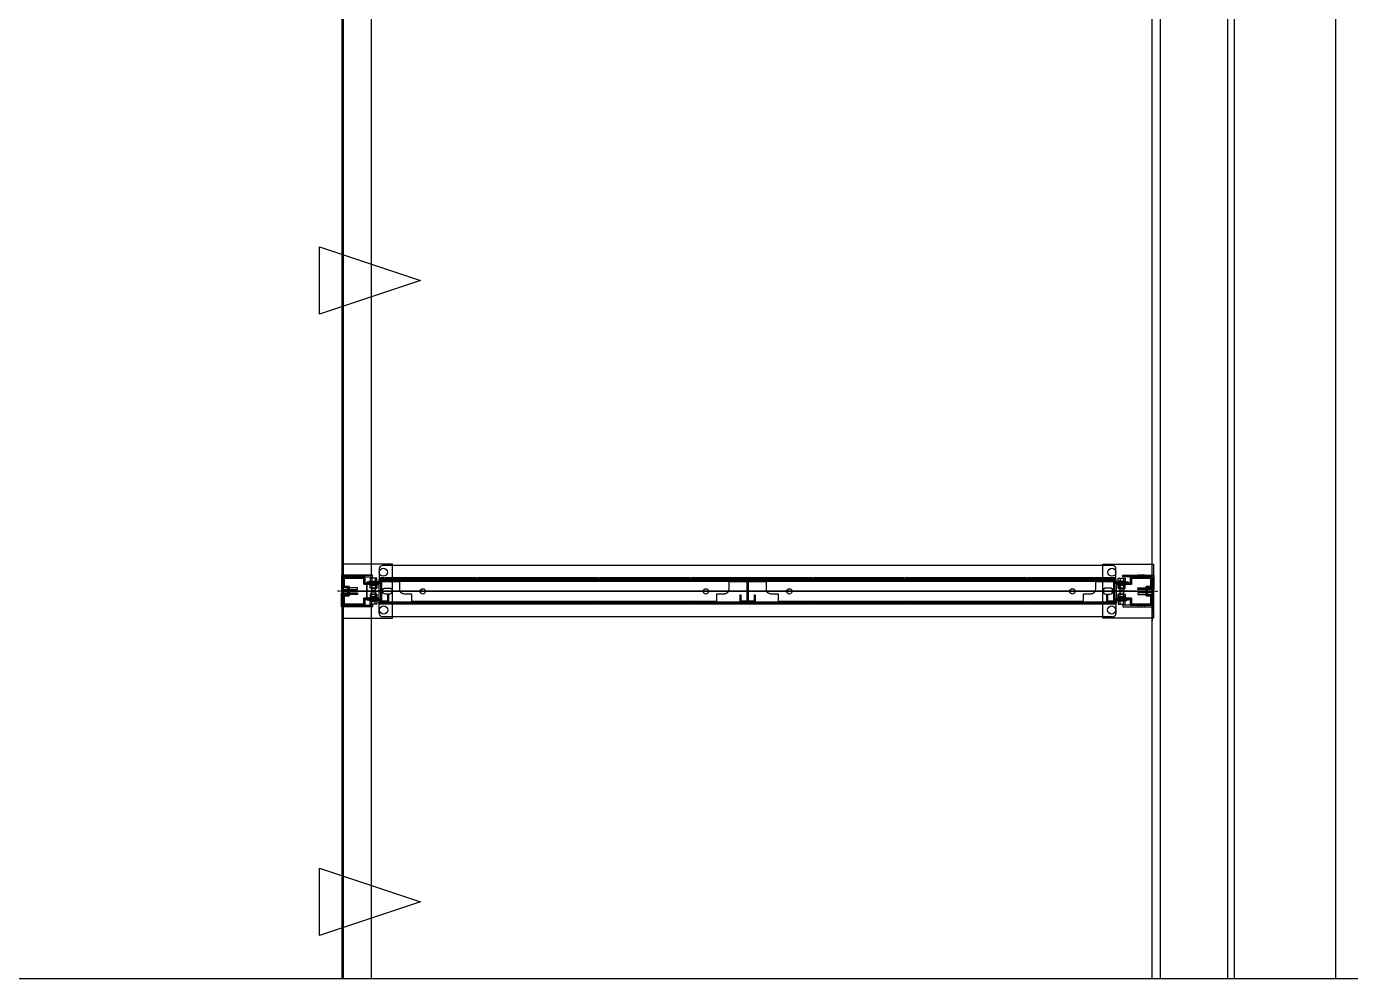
# Model space of a CAD drawing. Header units: millimetres. Extents: x 2191 to 43870, y 1353 to 35626.
# Drawn here: x 36480 to 38445, y 1353 to 2766 of the extents above; entities that cross this region are included whole.
import ezdxf

# ---------------------------------------------------------------- set-up
doc = ezdxf.new("R2010")
doc.units = ezdxf.units.MM
doc.linetypes.add('CENTER', pattern=[2, 1.25, -0.25, 0.25, -0.25])
doc.linetypes.add('HIDDEN', pattern=[0.375, 0.25, -0.125])
for name, color, linetype in [('01-中心柱CEN', 1, 'CENTER'), ('01-墨線', 4, 'Continuous'), ('01-特殊橫樑', 6, 'Continuous'), ('02-虛線', 2, 'HIDDEN'), ('03-掛片', 12, 'Continuous'), ('05-M40', 3, 'Continuous'), ('05-柱基板', 3, 'Continuous'), ('09-M6', 7, 'Continuous'), ('12-動線', 6, 'Continuous'), ('543黃封板', 40, 'Continuous'), ('archi', 8, 'Continuous'), ('側補', 30, 'Continuous'), ('底U槽', 7, 'Continuous'), ('文字', 7, 'Continuous'), ('標的物', 1, 'Continuous')]:
    doc.layers.add(name, color=color, linetype=linetype)

# ---------------------------------------------------------------- blocks, each defined once
blk = doc.blocks.new('上中橫補-R1200-俯視')
for p, q in [((0, -12), (0, 12)), ((0, 12), (0, -12))]:
    blk.add_line(p, q)
at = {"layer": '02-虛線', "ltscale": 4}
for p, q in [((1111.5, 19.5), (18.5, 19.5)), ((1111.5, -19.5), (18.5, -19.5))]:
    blk.add_line(p, q, dxfattribs=at)
at = {"layer": '側補'}
for p, q in [((18.5, 33), (18.5, 13.2)), ((1106.5, 38), (23.5, 38)), ((1111.5, 13.2), (1111.5, 33)), ((18.5, 13.2), (0, 13.2)), ((0, 13.2), (0, 12)), ((18.5, 13.2), (0, 13.2)), ((0, 13.2), (0, 12)), ((0, 12), (19.7, 12)), ((0, 12), (19.7, 12)), ((18.5, 19.5), (18.5, 13.2)), ((19.7, 12), (19.7, 18.3)), ((19.7, 18.3), (1110.3, 18.3)), ((19.7, 12), (19.7, 18.3)), ((19.7, 18.3), (1110.3, 18.3)), ((1110.3, 18), (1110.3, 12)), ((1110.3, 18), (1110.3, 12)), ((1110.3, 12), (1130, 12)), ((1110.3, 12), (1130, 12)), ((1111.5, 13.2), (1111.5, 19.2)), ((1130, 13.2), (1111.5, 13.2)), ((1130, 13.2), (1111.5, 13.2)), ((1130, 12), (1130, 13.2)), ((1130, 12), (1130, 13.2)), ((0, -13.2), (0, -12)), ((0, -12), (19.7, -12)), ((0, -13.2), (0, -12)), ((0, -12), (19.7, -12)), ((18.5, -13.2), (0, -13.2)), ((18.5, -13.2), (0, -13.2)), ((18.5, -19.5), (18.5, -13.2)), ((18.5, -33), (18.5, -13.2)), ((19.7, -12), (19.7, -18.3)), ((19.7, -12), (19.7, -18.3)), ((19.7, -18.3), (1110.3, -18.3)), ((19.7, -18.3), (1110.3, -18.3)), ((1110.3, -18), (1110.3, -12)), ((1110.3, -12), (1130, -12)), ((1110.3, -18), (1110.3, -12)), ((1110.3, -12), (1130, -12)), ((1130, -13.2), (1111.5, -13.2)), ((1111.5, -13.2), (1111.5, -19.2)), ((1130, -13.2), (1111.5, -13.2)), ((1111.5, -13.2), (1111.5, -33)), ((1130, -12), (1130, -13.2)), ((1130, -12), (1130, -13.2)), ((1106.5, -38), (23.5, -38))]:
    blk.add_line(p, q, dxfattribs=at)
at = {"layer": '側補', "lineweight": -3}
for p, q in [((1123.5, 13.2), (1116.5, 13.2)), ((1116.5, 13.2), (1116.5, 12)), ((1120, 13.2), (1116.5, 13.2)), ((1116.5, 13.2), (1116.5, 12)), ((1116.5, 12), (1123.5, 12)), ((1116.5, 12), (1120, 12)), ((1120, 12), (1120, 13.2)), ((1123.5, 12), (1123.5, 13.2)), ((1116.5, -13.2), (1116.5, -12)), ((1116.5, -12), (1123.5, -12)), ((1116.5, -13.2), (1116.5, -12)), ((1116.5, -12), (1120, -12)), ((1123.5, -13.2), (1116.5, -13.2)), ((1120, -13.2), (1116.5, -13.2)), ((1120, -12), (1120, -13.2)), ((1123.5, -12), (1123.5, -13.2))]:
    blk.add_line(p, q, dxfattribs=at)
for points in [[(6.5, 13.2), (13.5, 13.2), (13.5, 12), (6.5, 12)], [(10, 13.2), (13.5, 13.2), (13.5, 12), (10, 12)], [(6.5, -13.2), (13.5, -13.2), (13.5, -12), (6.5, -12)], [(10, -13.2), (13.5, -13.2), (13.5, -12), (10, -12)]]:
    blk.add_lwpolyline(points, close=True, dxfattribs=at)
at = {"layer": '側補'}
for centre, start, end in [((23.5, 33), 90, 180), ((1106.5, 33), 0, 90), ((23.5, -33), 180, 270), ((1106.5, -33), 270, 0)]:
    blk.add_arc(centre, 5, start, end, dxfattribs=at)
blk = doc.blocks.new('側面-底U槽-L1200適用-俯視')
at = {"layer": '底U槽'}
for points in [[(0, 17.5), (0, 15.9), (1094, 15.9), (1094, 17.5)], [(0, 17.5), (0, -17.5), (1094, -17.5), (1094, 17.5)], [(0, -17.5), (0, -15.9), (1094, -15.9), (1094, -17.5)]]:
    blk.add_lwpolyline(points, close=True, dxfattribs=at)
for points in [[(9.5, 4.5), (15.5, 4.5, -0.414214), (20, 0), (20, 0, -0.414214), (15.5, -4.5), (9.5, -4.5, -0.414214), (5, 0), (5, 0, -0.414214)], [(1084.5, 4.5), (1078.5, 4.5, 0.414214), (1074, 0), (1074, 0, 0.414214), (1078.5, -4.5), (1084.5, -4.5, 0.414214), (1089, 0), (1089, 0, 0.414214)]]:
    blk.add_lwpolyline(points, format="xyb", close=True, dxfattribs=at)
blk = doc.blocks.new('544-黃封版-俯視')
at = {"layer": '543黃封板'}
blk.add_lwpolyline([(0, 14.2), (0, 15), (544, 15), (544, -15), (533, -15), (533, -5), (533.8, -5), (533.8, -14.2), (543.2, -14.2), (543.2, 14.2), (516, 14.2), (516, 3, -0.414214), (509, -4), (498, -4), (498, -15), (46, -15), (46, -4), (35, -4, -0.414214), (28, 3), (28, 14.2), (0.8, 14.2), (0.8, -14.2), (10.2, -14.2), (10.2, -5), (11, -5), (11, -15), (0, -15), (0, 15), (0.8, 15)], format="xyb", dxfattribs=at)
for centre in [(62, 0), (482, 0)]:
    blk.add_circle(centre, 4, dxfattribs=at)
blk = doc.blocks.new('側封-1200P-俯視-黃烤漆')
for p in [(0, 0), (544, 0)]:
    blk.add_blockref('544-黃封版-俯視', p)

msp = doc.modelspace()

# ---------------------------------------------------------------- linework, layer by layer
at = {"layer": '01-中心柱CEN'}
for p, q in [((36950.17754, 1948.79086, 3000), (36950.17754, 1972.57904, 3000)), ((38150.17754, 1948.79086, 3000), (38150.17754, 1972.57904, 3000)), ((36950.17754, 1927.79086, 3000), (36941.63552, 1927.79086, 3000)), ((36950.17754, 1933.29086, 3000), (36950.17754, 1922.29086, 3000)), ((37003.17754, 1938.19086, 3000), (37003.17754, 1917.39086, 3000)), ((37003.17754, 1927.79086, 3000), (37026.91891, 1927.79086, 3000)), ((38097.17754, 1927.79086, 3000), (38073.43618, 1927.79086, 3000)), ((38097.17754, 1938.19086, 3000), (38097.17754, 1917.39086, 3000)), ((38150.17754, 1933.29086, 3000), (38150.17754, 1922.29086, 3000)), ((38150.17754, 1927.79086, 3000), (38158.71956, 1927.79086, 3000)), ((36950.17754, 1906.79086, 3000), (36950.17754, 1883.00268, 3000)), ((38150.17754, 1906.79086, 3000), (38150.17754, 1883.00268, 3000))]:
    msp.add_line(p, q, dxfattribs=at)
at = {"layer": '01-墨線'}
msp.add_line((36948.17754, 3681.79086, 3000), (36948.17754, 1352.8079, 3000), dxfattribs=at)
at = {"layer": '01-特殊橫樑'}
for p, q in [((36992.17754, 1904.29086, 3000), (36950.17754, 1904.29086, 3000)), ((36950.17754, 1904.29086, 3000), (36950.17754, 1352.8079, 3000)), ((36992.17754, 1352.8079, 3000), (36992.17754, 1904.29086, 3000))]:
    msp.add_line(p, q, dxfattribs=at)
at = {"layer": '01-特殊橫樑', "elevation": 3000}
msp.add_lwpolyline([(36992.17754, 1951.29086), (36992.17754, 2826.29086), (36950.17754, 2826.29086), (36950.17754, 1951.29086)], close=True, dxfattribs=at)
at = {"layer": '03-掛片'}
for p, q in [((36961.19949, 1948.79086, 3000), (36961.19949, 1951.29086, 3000)), ((36966.17754, 1948.79086, 3000), (36966.17754, 1951.29086, 3000)), ((36971.1556, 1948.79086, 3000), (36971.1556, 1951.29086, 3000)), ((38129.19949, 1948.79086, 3000), (38129.19949, 1951.29086, 3000)), ((38134.17754, 1948.79086, 3000), (38134.17754, 1951.29086, 3000)), ((38139.1556, 1948.79086, 3000), (38139.1556, 1951.29086, 3000)), ((36961.19949, 1906.79086, 3000), (36961.19949, 1904.29086, 3000)), ((36966.17754, 1906.79086, 3000), (36966.17754, 1904.29086, 3000)), ((36971.1556, 1906.79086, 3000), (36971.1556, 1904.29086, 3000)), ((38129.19949, 1906.79086, 3000), (38129.19949, 1904.29086, 3000)), ((38134.17754, 1906.79086, 3000), (38134.17754, 1904.29086, 3000)), ((38139.1556, 1906.79086, 3000), (38139.1556, 1904.29086, 3000))]:
    msp.add_line(p, q, dxfattribs=at)
at = {"layer": '03-掛片', "elevation": 3000}
for points in [[(36947.67754, 1932.79086), (36947.67754, 1930.29086), (36971.17754, 1930.29086), (36971.17754, 1932.79086), (36950.17754, 1932.79086), (36950.17754, 1948.79086), (36993.67754, 1948.79086), (36993.67754, 1951.29086), (36947.67754, 1951.29086), (36947.67754, 1931.79086)], [(38152.67754, 1932.79086), (38152.67754, 1930.29086), (38129.17754, 1930.29086), (38129.17754, 1932.79086), (38150.17754, 1932.79086), (38150.17754, 1948.79086), (38106.67754, 1948.79086), (38106.67754, 1951.29086), (38152.67754, 1951.29086), (38152.67754, 1931.79086)], [(36947.67754, 1922.79086), (36947.67754, 1925.29086), (36971.17754, 1925.29086), (36971.17754, 1922.79086), (36950.17754, 1922.79086), (36950.17754, 1906.79086), (36993.67754, 1906.79086), (36993.67754, 1904.29086), (36947.67754, 1904.29086), (36947.67754, 1923.79086)], [(38152.67754, 1922.79086), (38152.67754, 1925.29086), (38129.17754, 1925.29086), (38129.17754, 1922.79086), (38150.17754, 1922.79086), (38150.17754, 1906.79086), (38106.67754, 1906.79086), (38106.67754, 1904.29086), (38152.67754, 1904.29086), (38152.67754, 1923.79086)]]:
    msp.add_lwpolyline(points, dxfattribs=at)
at = {"layer": '03-掛片', "lineweight": -3, "elevation": 3000}
for points in [[(36961.19949, 1951.29086), (36971.1556, 1951.29086), (36971.1556, 1948.79086), (36961.19949, 1948.79086)], [(36966.17754, 1951.29086), (36971.1556, 1951.29086), (36971.1556, 1948.79086), (36966.17754, 1948.79086)], [(38139.1556, 1951.29086), (38129.19949, 1951.29086), (38129.19949, 1948.79086), (38139.1556, 1948.79086)], [(38134.17754, 1951.29086), (38129.19949, 1951.29086), (38129.19949, 1948.79086), (38134.17754, 1948.79086)], [(36961.19949, 1906.79086), (36971.1556, 1906.79086), (36971.1556, 1904.29086), (36961.19949, 1904.29086)], [(36966.17754, 1906.79086), (36971.1556, 1906.79086), (36971.1556, 1904.29086), (36966.17754, 1904.29086)], [(38134.17754, 1906.79086), (38129.19949, 1906.79086), (38129.19949, 1904.29086), (38134.17754, 1904.29086)], [(38139.1556, 1906.79086), (38129.19949, 1906.79086), (38129.19949, 1904.29086), (38139.1556, 1904.29086)]]:
    msp.add_lwpolyline(points, close=True, dxfattribs=at)
at = {"layer": '05-M40'}
for p, q in [((36962.92754, 1947.19086, 3000), (36962.92754, 1948.79086, 3000)), ((36966.17754, 1947.19086, 3000), (36966.17754, 1948.79086, 3000)), ((36969.42754, 1947.19086, 3000), (36969.42754, 1948.79086, 3000)), ((38130.92754, 1947.19086, 3000), (38130.92754, 1948.79086, 3000)), ((38134.17754, 1947.19086, 3000), (38134.17754, 1948.79086, 3000)), ((38137.42754, 1947.19086, 3000), (38137.42754, 1948.79086, 3000)), ((36991.67752, 1939.79086, 3000), (36991.67752, 1938.19086, 3000)), ((36995.17752, 1939.79086, 3000), (36995.17752, 1938.19086, 3000)), ((36998.67752, 1939.79086, 3000), (36998.67752, 1938.19086, 3000)), ((38101.67756, 1939.79086, 3000), (38101.67756, 1938.19086, 3000)), ((38105.17756, 1939.79086, 3000), (38105.17756, 1938.19086, 3000)), ((38108.67756, 1939.79086, 3000), (38108.67756, 1938.19086, 3000)), ((36957.17754, 1922.29086, 3000), (36958.77754, 1922.29086, 3000)), ((36991.67752, 1917.39086, 3000), (36991.67752, 1915.79086, 3000)), ((36995.17752, 1917.39086, 3000), (36995.17752, 1915.79086, 3000)), ((36998.67752, 1917.39086, 3000), (36998.67752, 1915.79086, 3000)), ((38101.67756, 1917.39086, 3000), (38101.67756, 1915.79086, 3000)), ((38105.17756, 1917.39086, 3000), (38105.17756, 1915.79086, 3000)), ((38108.67756, 1917.39086, 3000), (38108.67756, 1915.79086, 3000)), ((38143.17754, 1922.29086, 3000), (38141.57754, 1922.29086, 3000))]:
    msp.add_line(p, q, dxfattribs=at)
at = {"layer": '05-M40', "elevation": 3000}
for points in [[(36980.57754, 1939.79086), (36980.57754, 1938.19086), (37003.17754, 1938.19086), (37003.17754, 1939.79086), (36982.17754, 1939.79086), (36982.17754, 1948.79086), (36950.17754, 1948.79086), (36950.17754, 1933.29086), (36957.17754, 1933.29086), (36957.17754, 1922.29086), (36950.17754, 1922.29086), (36950.17754, 1906.79086), (36982.17754, 1906.79086), (36982.17754, 1915.79086), (37003.17754, 1915.79086), (37003.17754, 1917.39086), (36980.57754, 1917.39086), (36980.57754, 1908.39086), (36951.77754, 1908.39086), (36951.77754, 1920.69086), (36958.77754, 1920.69086), (36958.77754, 1934.89086), (36951.77754, 1934.89086), (36951.77754, 1947.19086), (36980.57754, 1947.19086), (36980.57754, 1938.19086), (36982.17754, 1938.19086)], [(36980.57754, 1915.79086), (36980.57754, 1917.39086), (37003.17754, 1917.39086), (37003.17754, 1915.79086), (36982.17754, 1915.79086), (36982.17754, 1906.79086), (36950.17754, 1906.79086), (36950.17754, 1922.29086), (36957.17754, 1922.29086), (36957.17754, 1933.29086), (36950.17754, 1933.29086), (36950.17754, 1948.79086), (36982.17754, 1948.79086), (36982.17754, 1939.79086), (37003.17754, 1939.79086), (37003.17754, 1938.19086), (36980.57754, 1938.19086), (36980.57754, 1947.19086), (36951.77754, 1947.19086), (36951.77754, 1934.89086), (36958.77754, 1934.89086), (36958.77754, 1920.69086), (36951.77754, 1920.69086), (36951.77754, 1908.39086), (36980.57754, 1908.39086), (36980.57754, 1917.39086), (36982.17754, 1917.39086)], [(38119.77754, 1939.79086), (38119.77754, 1938.19086), (38097.17754, 1938.19086), (38097.17754, 1939.79086), (38118.17754, 1939.79086), (38118.17754, 1948.79086), (38150.17754, 1948.79086), (38150.17754, 1933.29086), (38143.17754, 1933.29086), (38143.17754, 1922.29086), (38150.17754, 1922.29086), (38150.17754, 1906.79086), (38118.17754, 1906.79086), (38118.17754, 1915.79086), (38097.17754, 1915.79086), (38097.17754, 1917.39086), (38119.77754, 1917.39086), (38119.77754, 1908.39086), (38148.57754, 1908.39086), (38148.57754, 1920.69086), (38141.57754, 1920.69086), (38141.57754, 1934.89086), (38148.57754, 1934.89086), (38148.57754, 1947.19086), (38119.77754, 1947.19086), (38119.77754, 1938.19086), (38118.17754, 1938.19086)], [(38119.77754, 1915.79086), (38119.77754, 1917.39086), (38097.17754, 1917.39086), (38097.17754, 1915.79086), (38118.17754, 1915.79086), (38118.17754, 1906.79086), (38150.17754, 1906.79086), (38150.17754, 1922.29086), (38143.17754, 1922.29086), (38143.17754, 1933.29086), (38150.17754, 1933.29086), (38150.17754, 1948.79086), (38118.17754, 1948.79086), (38118.17754, 1939.79086), (38097.17754, 1939.79086), (38097.17754, 1938.19086), (38119.77754, 1938.19086), (38119.77754, 1947.19086), (38148.57754, 1947.19086), (38148.57754, 1934.89086), (38141.57754, 1934.89086), (38141.57754, 1920.69086), (38148.57754, 1920.69086), (38148.57754, 1908.39086), (38119.77754, 1908.39086), (38119.77754, 1917.39086), (38118.17754, 1917.39086)]]:
    msp.add_lwpolyline(points, dxfattribs=at)
at = {"layer": '05-M40', "lineweight": -3, "elevation": 3000}
for points in [[(36962.92754, 1948.79086), (36969.42754, 1948.79086), (36969.42754, 1947.19086), (36962.92754, 1947.19086)], [(36966.17754, 1948.79086), (36969.42754, 1948.79086), (36969.42754, 1947.19086), (36966.17754, 1947.19086)], [(38137.42754, 1948.79086), (38130.92754, 1948.79086), (38130.92754, 1947.19086), (38137.42754, 1947.19086)], [(38134.17754, 1948.79086), (38130.92754, 1948.79086), (38130.92754, 1947.19086), (38134.17754, 1947.19086)], [(36957.17754, 1922.29086), (36958.77754, 1922.29086), (36958.77754, 1933.29086), (36957.17754, 1933.29086)], [(36958.77754, 1927.79086), (36958.77754, 1922.29086), (36957.17754, 1922.29086), (36957.17754, 1927.79086)], [(36991.67752, 1939.79086), (36998.67752, 1939.79086), (36998.67752, 1938.19086), (36991.67752, 1938.19086)], [(36995.17752, 1939.79086), (36998.67752, 1939.79086), (36998.67752, 1938.19086), (36995.17752, 1938.19086)], [(38108.67756, 1939.79086), (38101.67756, 1939.79086), (38101.67756, 1938.19086), (38108.67756, 1938.19086)], [(38105.17756, 1939.79086), (38101.67756, 1939.79086), (38101.67756, 1938.19086), (38105.17756, 1938.19086)], [(38143.17754, 1922.29086), (38141.57754, 1922.29086), (38141.57754, 1933.29086), (38143.17754, 1933.29086)], [(38141.57754, 1927.79086), (38141.57754, 1922.29086), (38143.17754, 1922.29086), (38143.17754, 1927.79086)], [(36962.92754, 1908.39086), (36969.42754, 1908.39086), (36969.42754, 1906.79086), (36962.92754, 1906.79086)], [(36966.17754, 1908.39086), (36969.42754, 1908.39086), (36969.42754, 1906.79086), (36966.17754, 1906.79086)], [(36991.67752, 1915.79086), (36998.67752, 1915.79086), (36998.67752, 1917.39086), (36991.67752, 1917.39086)], [(36995.17752, 1915.79086), (36998.67752, 1915.79086), (36998.67752, 1917.39086), (36995.17752, 1917.39086)], [(38108.67756, 1915.79086), (38101.67756, 1915.79086), (38101.67756, 1917.39086), (38108.67756, 1917.39086)], [(38105.17756, 1915.79086), (38101.67756, 1915.79086), (38101.67756, 1917.39086), (38105.17756, 1917.39086)], [(38137.42754, 1908.39086), (38130.92754, 1908.39086), (38130.92754, 1906.79086), (38137.42754, 1906.79086)], [(38134.17754, 1908.39086), (38130.92754, 1908.39086), (38130.92754, 1906.79086), (38134.17754, 1906.79086)]]:
    msp.add_lwpolyline(points, close=True, dxfattribs=at)
at = {"layer": '05-柱基板', "elevation": 3000}
for points in [[(37023.17754, 1887.79086), (37023.17754, 1967.79086), (36948.17754, 1967.79086), (36948.17754, 1887.79086)], [(38077.17754, 1887.79086), (38077.17754, 1967.79086), (38152.17754, 1967.79086), (38152.17754, 1887.79086)]]:
    msp.add_lwpolyline(points, close=True, dxfattribs=at)
at = {"layer": '05-柱基板', "lineweight": -3}
for centre in [(37009.67754, 1955.79086, 3000), (38090.67754, 1955.79086, 3000), (37010.17754, 1899.79086, 3000), (38090.17754, 1899.79086, 3000)]:
    msp.add_circle(centre, 6, dxfattribs=at)
at = {"layer": '09-M6'}
for p, q in [((36992.67754, 1946.99086, 3000), (36992.67754, 1942.69086, 3000)), ((36997.67754, 1946.99086, 3000), (36997.67754, 1942.69086, 3000)), ((38102.67754, 1946.99086, 3000), (38102.67754, 1942.69086, 3000)), ((38107.67754, 1946.99086, 3000), (38107.67754, 1942.69086, 3000)), ((36992.67754, 1908.59086, 3000), (36992.67754, 1912.89086, 3000)), ((36997.67754, 1908.59086, 3000), (36997.67754, 1912.89086, 3000)), ((38102.67754, 1908.59086, 3000), (38102.67754, 1912.89086, 3000)), ((38107.67754, 1908.59086, 3000), (38107.67754, 1912.89086, 3000))]:
    msp.add_line(p, q, dxfattribs=at)
at = {"layer": '09-M6', "elevation": 3000}
for points in [[(36992.17754, 1940.99086), (36992.17754, 1928.99086), (36998.17754, 1928.99086), (36998.17754, 1940.99086), (37002.17754, 1940.99086), (37002.17754, 1941.19086), (37000.17754, 1942.69086), (37000.17754, 1946.99086), (36990.17754, 1946.99086), (36990.17754, 1942.69086), (36988.17754, 1941.19086), (36988.17754, 1940.99086)], [(36990.17754, 1942.69086), (37000.17754, 1942.69086), (37000.17754, 1946.99086), (36990.17754, 1946.99086)], [(38108.17754, 1940.99086), (38108.17754, 1928.99086), (38102.17754, 1928.99086), (38102.17754, 1940.99086), (38098.17754, 1940.99086), (38098.17754, 1941.19086), (38100.17754, 1942.69086), (38100.17754, 1946.99086), (38110.17754, 1946.99086), (38110.17754, 1942.69086), (38112.17754, 1941.19086), (38112.17754, 1940.99086)], [(38110.17754, 1942.69086), (38100.17754, 1942.69086), (38100.17754, 1946.99086), (38110.17754, 1946.99086)], [(36992.17754, 1914.59086), (36992.17754, 1926.59086), (36998.17754, 1926.59086), (36998.17754, 1914.59086), (37002.17754, 1914.59086), (37002.17754, 1914.39086), (37000.17754, 1912.89086), (37000.17754, 1908.59086), (36990.17754, 1908.59086), (36990.17754, 1912.89086), (36988.17754, 1914.39086), (36988.17754, 1914.59086)], [(36990.17754, 1936.49086), (36989.17754, 1937.99086), (36989.17754, 1938.19086), (37001.17754, 1938.19086), (37001.17754, 1937.99086), (37000.17754, 1936.49086), (37000.17754, 1932.19086), (36990.17754, 1932.19086)], [(36990.17754, 1936.49086), (37000.17754, 1936.49086), (37000.17754, 1932.19086), (36990.17754, 1932.19086)], [(36990.17754, 1932.19086), (36990.17754, 1936.49086), (36997.67754, 1936.49086), (36997.67754, 1932.19086)], [(37000.17754, 1932.19086), (37000.17754, 1936.49086), (36992.67754, 1936.49086), (36992.67754, 1932.19086)], [(38108.17754, 1914.59086), (38108.17754, 1926.59086), (38102.17754, 1926.59086), (38102.17754, 1914.59086), (38098.17754, 1914.59086), (38098.17754, 1914.39086), (38100.17754, 1912.89086), (38100.17754, 1908.59086), (38110.17754, 1908.59086), (38110.17754, 1912.89086), (38112.17754, 1914.39086), (38112.17754, 1914.59086)], [(38110.17754, 1936.49086), (38111.17754, 1937.99086), (38111.17754, 1938.19086), (38099.17754, 1938.19086), (38099.17754, 1937.99086), (38100.17754, 1936.49086), (38100.17754, 1932.19086), (38110.17754, 1932.19086)], [(38110.17754, 1936.49086), (38100.17754, 1936.49086), (38100.17754, 1932.19086), (38110.17754, 1932.19086)], [(38100.17754, 1932.19086), (38100.17754, 1936.49086), (38107.67754, 1936.49086), (38107.67754, 1932.19086)], [(38110.17754, 1932.19086), (38110.17754, 1936.49086), (38102.67754, 1936.49086), (38102.67754, 1932.19086)], [(36990.17754, 1919.09086), (36989.17754, 1917.59086), (36989.17754, 1917.39086), (37001.17754, 1917.39086), (37001.17754, 1917.59086), (37000.17754, 1919.09086), (37000.17754, 1923.39086), (36990.17754, 1923.39086)], [(36990.17754, 1919.09086), (37000.17754, 1919.09086), (37000.17754, 1923.39086), (36990.17754, 1923.39086)], [(36990.17754, 1923.39086), (36990.17754, 1919.09086), (36997.67754, 1919.09086), (36997.67754, 1923.39086)], [(36990.17754, 1912.89086), (37000.17754, 1912.89086), (37000.17754, 1908.59086), (36990.17754, 1908.59086)], [(37000.17754, 1923.39086), (37000.17754, 1919.09086), (36992.67754, 1919.09086), (36992.67754, 1923.39086)], [(38110.17754, 1919.09086), (38111.17754, 1917.59086), (38111.17754, 1917.39086), (38099.17754, 1917.39086), (38099.17754, 1917.59086), (38100.17754, 1919.09086), (38100.17754, 1923.39086), (38110.17754, 1923.39086)], [(38110.17754, 1919.09086), (38100.17754, 1919.09086), (38100.17754, 1923.39086), (38110.17754, 1923.39086)], [(38100.17754, 1923.39086), (38100.17754, 1919.09086), (38107.67754, 1919.09086), (38107.67754, 1923.39086)], [(38110.17754, 1912.89086), (38100.17754, 1912.89086), (38100.17754, 1908.59086), (38110.17754, 1908.59086)], [(38110.17754, 1923.39086), (38110.17754, 1919.09086), (38102.67754, 1919.09086), (38102.67754, 1923.39086)]]:
    msp.add_lwpolyline(points, close=True, dxfattribs=at)
at = {"layer": '12-動線'}
for p, q in [((36950.17754, 2849.79086, 3000), (36950.17754, 1927.79086, 3000)), ((38150.17754, 1927.79086, 3000), (38150.17754, 2849.79086, 3000)), ((36950.17754, 1927.79086, 3000), (38150.17754, 1927.79086, 3000)), ((36950.17754, 1927.79086, 3000), (36950.17754, 1352.8079, 3000)), ((38150.17754, 1927.79086, 3000), (36950.17754, 1927.79086, 3000)), ((38150.17754, 1352.8079, 3000), (38150.17754, 1927.79086, 3000))]:
    msp.add_line(p, q, dxfattribs=at)
at = {"layer": '12-動線', "lineweight": -3}
for p, q in [((36914.92754, 1416.79086, 3000), (36914.92754, 1516.79086, 3000)), ((36914.92754, 1516.79086, 3000), (37064.92754, 1466.79086, 3000)), ((37064.92754, 1466.79086, 3000), (36914.92754, 1416.79086, 3000))]:
    msp.add_line(p, q, dxfattribs=at)
at = {"layer": '12-動線', "lineweight": -3, "elevation": 3000}
msp.add_lwpolyline([(37064.92754, 2388.79086), (36914.92754, 2338.79086), (36914.92754, 2438.79086), (37064.92754, 2388.79086)], dxfattribs=at)
at = {"layer": 'archi', "color": 7}
for p, q in [((38422.17754, 4975.79086, 3000), (38422.17754, 1352.8079, 3000)), ((38272.17754, 4825.79086, 3000), (38272.17754, 1352.8079, 3000))]:
    msp.add_line(p, q, dxfattribs=at)
at = {"layer": '文字'}
msp.add_line((2190.88634, 1352.8079), (43869.82595, 1352.8079), dxfattribs=at)
at = {"layer": '標的物'}
for p, q in [((38262.17754, 4795.79086, 3000), (38262.17754, 1352.8079, 3000)), ((38162.17754, 4695.79086, 3000), (38162.17754, 1352.8079, 3000))]:
    msp.add_line(p, q, dxfattribs=at)

# ---------------------------------------------------------------- block references
for name, p in [('上中橫補-R1200-俯視', (36985.17752, 1927.79086, 3000)), ('側面-底U槽-L1200適用-俯視', (37003.17754, 1927.79086, 3000)), ('側封-1200P-俯視-黃烤漆', (37006.15642, 1927.4355, 3000))]:
    msp.add_blockref(name, p)

doc.saveas('drawing.dxf')
